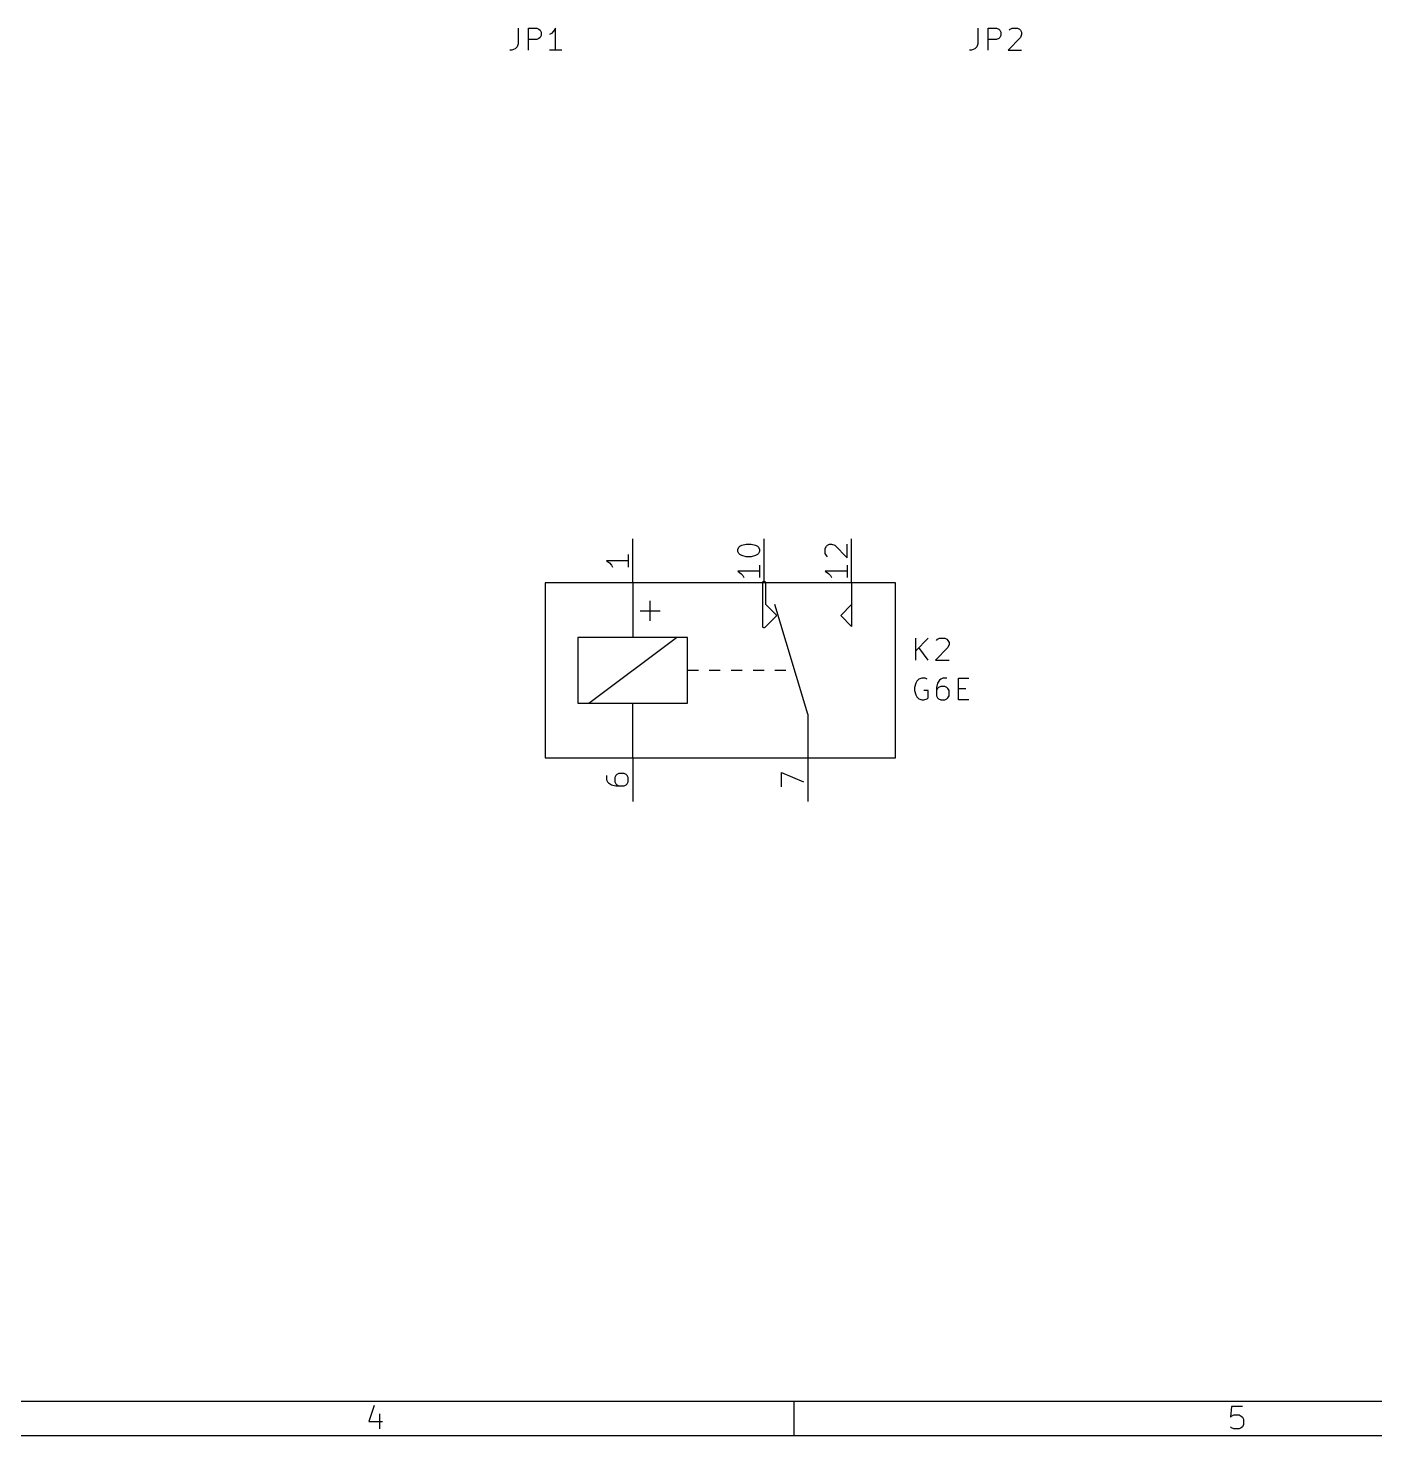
# Model space of a CAD drawing. Extents: x 0.4 to 16.1, y -11.3 to -0.4.
# Drawn here: x 6.519 to 9.595, y -11.299 to -8.083 of the extents above; entities that cross this region are included whole.
import ezdxf

# ---------------------------------------------------------------- set-up
doc = ezdxf.new("R2010")
doc.units = 0
doc.header["$MEASUREMENT"] = 0
for name, color, linetype in [('CYAN2', 4, 'CONTINUOUS'), ('LYELLOW', 51, 'CONTINUOUS'), ('RED2', 1, 'CONTINUOUS'), ('RED3', 11, 'CONTINUOUS')]:
    doc.layers.add(name, color=color, linetype=linetype)

msp = doc.modelspace()

# ---------------------------------------------------------------- linework, layer by layer
at = {"layer": 'CYAN2', "linetype": 'CONTINUOUS'}
for p, q in [((7.6383, -8.0828), (7.6383, -8.1185)), ((7.6621, -8.1328), (7.6621, -8.0828)), ((7.6621, -8.0828), (7.6812, -8.0828)), ((7.6812, -8.0828), (7.686, -8.0852)), ((7.686, -8.0852), (7.6883, -8.0876)), ((7.6883, -8.1042), (7.686, -8.1066)), ((7.6883, -8.0876), (7.6907, -8.0923)), ((7.6907, -8.0995), (7.6883, -8.1042)), ((7.6907, -8.0923), (7.6907, -8.0995)), ((7.7145, -8.0947), (7.7098, -8.0971)), ((7.7193, -8.0899), (7.7145, -8.0947)), ((7.724, -8.0828), (7.7193, -8.0899)), ((7.724, -8.1328), (7.724, -8.0828)), ((8.6883, -8.0828), (8.6883, -8.1185)), ((8.7121, -8.1328), (8.7121, -8.0828)), ((8.7121, -8.0828), (8.7312, -8.0828)), ((8.7312, -8.0828), (8.736, -8.0852)), ((8.736, -8.0852), (8.7383, -8.0876)), ((8.7383, -8.1042), (8.736, -8.1066)), ((8.7383, -8.0876), (8.7407, -8.0923)), ((8.7407, -8.0995), (8.7383, -8.1042)), ((8.7407, -8.0923), (8.7407, -8.0995)), ((8.786, -8.1042), (8.7574, -8.1328)), ((8.7598, -8.0876), (8.7621, -8.0852)), ((8.7621, -8.0852), (8.7669, -8.0828)), ((8.7669, -8.0828), (8.7788, -8.0828)), ((8.7788, -8.0828), (8.7836, -8.0852)), ((8.7836, -8.0852), (8.786, -8.0876)), ((8.786, -8.0876), (8.7883, -8.0923)), ((8.7883, -8.0971), (8.786, -8.1042)), ((8.7883, -8.0923), (8.7883, -8.0971)), ((7.624, -8.1328), (7.6193, -8.1328)), ((7.6312, -8.1304), (7.624, -8.1328)), ((7.636, -8.1257), (7.6312, -8.1304)), ((7.6383, -8.1185), (7.636, -8.1257)), ((7.6812, -8.109), (7.6621, -8.109)), ((7.686, -8.1066), (7.6812, -8.109)), ((7.7383, -8.1328), (7.7098, -8.1328)), ((8.674, -8.1328), (8.6693, -8.1328)), ((8.6812, -8.1304), (8.674, -8.1328)), ((8.686, -8.1257), (8.6812, -8.1304)), ((8.6883, -8.1185), (8.686, -8.1257)), ((8.7312, -8.109), (8.7121, -8.109)), ((8.736, -8.1066), (8.7312, -8.109)), ((8.7574, -8.1328), (8.7883, -8.1328)), ((8.5463, -9.5268), (8.5463, -9.4768)), ((8.5749, -9.4768), (8.5463, -9.5054)), ((8.5939, -9.4816), (8.5963, -9.4792)), ((8.5963, -9.4792), (8.601, -9.4768)), ((8.601, -9.4768), (8.6129, -9.4768)), ((8.6129, -9.4768), (8.6177, -9.4792)), ((8.6177, -9.4792), (8.6201, -9.4816)), ((8.6201, -9.4816), (8.6225, -9.4863)), ((8.6225, -9.4863), (8.6225, -9.4911)), ((8.5749, -9.5268), (8.5534, -9.4982)), ((8.6201, -9.4982), (8.5915, -9.5268)), ((8.6225, -9.4911), (8.6201, -9.4982)), ((8.5915, -9.5268), (8.6225, -9.5268)), ((8.5463, -9.5797), (8.5439, -9.5892)), ((8.5487, -9.5749), (8.5463, -9.5797)), ((8.5534, -9.5702), (8.5487, -9.5749)), ((8.5606, -9.5678), (8.5534, -9.5702)), ((8.5677, -9.5678), (8.5606, -9.5678)), ((8.5725, -9.5702), (8.5677, -9.5678)), ((8.5963, -9.5797), (8.5939, -9.5892)), ((8.601, -9.5726), (8.5963, -9.5797)), ((8.6034, -9.5702), (8.601, -9.5726)), ((8.6082, -9.5678), (8.6034, -9.5702)), ((8.6177, -9.5678), (8.6082, -9.5678)), ((8.6439, -9.6178), (8.6439, -9.5678)), ((8.6439, -9.5678), (8.6677, -9.5678)), ((8.5439, -9.5892), (8.5439, -9.5964)), ((8.5439, -9.5964), (8.5463, -9.6059)), ((8.5463, -9.6059), (8.5487, -9.6107)), ((8.5487, -9.6107), (8.5534, -9.6154)), ((8.5534, -9.6154), (8.5606, -9.6178)), ((8.5749, -9.5964), (8.5653, -9.5964)), ((8.5653, -9.6178), (8.5725, -9.6154)), ((8.5725, -9.6154), (8.5749, -9.613)), ((8.5749, -9.613), (8.5749, -9.5964)), ((8.5939, -9.5892), (8.5939, -9.6083)), ((8.5963, -9.5916), (8.5939, -9.5964)), ((8.5939, -9.6083), (8.5963, -9.613)), ((8.5987, -9.5892), (8.5963, -9.5916)), ((8.5963, -9.613), (8.5987, -9.6154)), ((8.6034, -9.5869), (8.5987, -9.5892)), ((8.5987, -9.6154), (8.6034, -9.6178)), ((8.6129, -9.5869), (8.6034, -9.5869)), ((8.6177, -9.5892), (8.6129, -9.5869)), ((8.6129, -9.6178), (8.6177, -9.6154)), ((8.6201, -9.5916), (8.6177, -9.5892)), ((8.6177, -9.6154), (8.6201, -9.613)), ((8.6225, -9.5964), (8.6201, -9.5916)), ((8.6201, -9.613), (8.6225, -9.6083)), ((8.6225, -9.6083), (8.6225, -9.5964)), ((8.6439, -9.5916), (8.6606, -9.5916)), ((8.5606, -9.6178), (8.5653, -9.6178)), ((8.6034, -9.6178), (8.6129, -9.6178)), ((8.6677, -9.6178), (8.6439, -9.6178))]:
    msp.add_line(p, q, dxfattribs=at)
at = {"layer": 'LYELLOW', "linetype": 'CONTINUOUS'}
for p, q in [((7.7, -9.35), (7.7, -9.75)), ((8.5, -9.35), (7.7, -9.35)), ((8.5, -9.75), (8.5, -9.35)), ((7.7, -9.75), (8.5, -9.75))]:
    msp.add_line(p, q, dxfattribs=at)
at = {"layer": 'RED2', "linetype": 'CONTINUOUS'}
for p, q in [((7.9, -9.35), (7.9, -9.25)), ((8.2, -9.35), (8.2, -9.25)), ((8.4, -9.35), (8.4, -9.25)), ((7.7, -9.35), (7.7, -9.75)), ((8.5, -9.35), (7.7, -9.35)), ((7.9, -9.35), (7.9, -9.475)), ((8.197, -9.35), (8.1971, -9.3494)), ((8.197, -9.45), (8.197, -9.35)), ((8.1971, -9.3494), (8.1975, -9.3483)), ((8.1975, -9.3483), (8.1983, -9.3475)), ((8.1983, -9.3475), (8.1994, -9.3471)), ((8.1994, -9.3471), (8.2006, -9.3471)), ((8.2006, -9.3471), (8.2017, -9.3475)), ((8.2017, -9.3475), (8.2025, -9.3483)), ((8.2025, -9.3483), (8.2029, -9.3494)), ((8.2029, -9.3494), (8.203, -9.35)), ((8.203, -9.35), (8.203, -9.3988)), ((8.4, -9.35), (8.4, -9.45)), ((8.5, -9.75), (8.5, -9.35)), ((7.94, -9.4374), (7.94, -9.3916)), ((7.9171, -9.4145), (7.9629, -9.4145)), ((8.203, -9.3988), (8.2271, -9.4229)), ((8.3, -9.65), (8.225, -9.4)), ((8.2271, -9.4229), (8.2275, -9.4233)), ((8.2275, -9.4233), (8.2279, -9.4244)), ((8.375, -9.425), (8.4, -9.4)), ((8.1971, -9.4506), (8.197, -9.45)), ((8.1975, -9.4517), (8.1971, -9.4506)), ((8.1983, -9.4525), (8.1975, -9.4517)), ((8.1994, -9.4529), (8.1983, -9.4525)), ((8.2006, -9.4529), (8.1994, -9.4529)), ((8.2017, -9.4525), (8.2006, -9.4529)), ((8.2021, -9.4521), (8.2017, -9.4525)), ((8.2271, -9.4271), (8.2021, -9.4521)), ((8.2275, -9.4267), (8.2271, -9.4271)), ((8.2279, -9.4256), (8.2275, -9.4267)), ((8.2279, -9.4244), (8.2279, -9.4256)), ((8.4, -9.45), (8.375, -9.425)), ((7.775, -9.475), (7.775, -9.625)), ((8.025, -9.475), (7.775, -9.475)), ((7.8, -9.625), (8, -9.475)), ((8.025, -9.625), (8.025, -9.475)), ((8.025, -9.55), (8.05, -9.55)), ((8.075, -9.55), (8.1, -9.55)), ((8.125, -9.55), (8.15, -9.55)), ((8.175, -9.55), (8.2, -9.55)), ((8.225, -9.55), (8.25, -9.55)), ((7.775, -9.625), (8.025, -9.625)), ((7.9, -9.75), (7.9, -9.625)), ((8.3, -9.65), (8.3, -9.75)), ((7.7, -9.75), (8.5, -9.75)), ((7.9, -9.75), (7.9, -9.85)), ((8.3, -9.75), (8.3, -9.85)), ((16.0626, -11.2206), (0.4724, -11.2206)), ((8.2677, -11.2206), (8.2677, -11.2993)), ((7.3093, -11.2297), (7.2971, -11.2662)), ((7.3215, -11.2492), (7.3215, -11.2833)), ((9.268, -11.2321), (9.2656, -11.2565)), ((9.2656, -11.2565), (9.268, -11.2541)), ((9.2924, -11.2321), (9.268, -11.2321)), ((9.268, -11.2541), (9.2729, -11.2516)), ((9.2729, -11.2516), (9.2851, -11.2516)), ((9.2851, -11.2516), (9.29, -11.2541)), ((9.29, -11.2541), (9.2924, -11.2565)), ((9.2924, -11.2565), (9.2948, -11.2614)), ((7.2971, -11.2662), (7.3288, -11.2662)), ((9.268, -11.2809), (9.2656, -11.2784)), ((9.2729, -11.2833), (9.268, -11.2809)), ((9.2851, -11.2833), (9.2729, -11.2833)), ((9.29, -11.2809), (9.2851, -11.2833)), ((9.2924, -11.2784), (9.29, -11.2809)), ((9.2948, -11.2736), (9.2924, -11.2784)), ((9.2948, -11.2614), (9.2948, -11.2736)), ((16.1413, -11.2993), (0.3937, -11.2993))]:
    msp.add_line(p, q, dxfattribs=at)
at = {"layer": 'RED3', "linetype": 'CONTINUOUS'}
for p, q in [((8.1494, -9.2643), (8.1589, -9.2619)), ((8.1589, -9.2619), (8.1708, -9.2619)), ((8.1708, -9.2619), (8.1804, -9.2643)), ((8.3446, -9.2643), (8.3494, -9.2619)), ((8.3494, -9.2619), (8.3542, -9.2619)), ((8.3542, -9.2619), (8.3613, -9.2643)), ((8.3899, -9.2929), (8.3899, -9.2619)), ((7.8899, -9.2857), (7.8899, -9.3143)), ((8.1399, -9.2738), (8.1423, -9.269)), ((8.1399, -9.2786), (8.1399, -9.2738)), ((8.1423, -9.2833), (8.1399, -9.2786)), ((8.1423, -9.269), (8.1446, -9.2667)), ((8.1446, -9.2857), (8.1423, -9.2833)), ((8.1446, -9.2667), (8.1494, -9.2643)), ((8.1494, -9.2881), (8.1446, -9.2857)), ((8.1589, -9.2905), (8.1494, -9.2881)), ((8.1708, -9.2905), (8.1589, -9.2905)), ((8.1804, -9.2881), (8.1708, -9.2905)), ((8.1804, -9.2643), (8.1851, -9.2667)), ((8.1851, -9.2857), (8.1804, -9.2881)), ((8.1851, -9.2667), (8.1875, -9.269)), ((8.1875, -9.2833), (8.1851, -9.2857)), ((8.1875, -9.269), (8.1899, -9.2738)), ((8.1899, -9.2786), (8.1875, -9.2833)), ((8.1899, -9.2738), (8.1899, -9.2786)), ((8.3399, -9.2714), (8.3423, -9.2667)), ((8.3399, -9.2833), (8.3399, -9.2714)), ((8.3423, -9.2881), (8.3399, -9.2833)), ((8.3423, -9.2667), (8.3446, -9.2643)), ((8.3446, -9.2905), (8.3423, -9.2881)), ((8.3613, -9.2643), (8.3899, -9.2929)), ((7.8899, -9.3), (7.8399, -9.3)), ((7.8399, -9.3), (7.847, -9.3048)), ((7.847, -9.3048), (7.8518, -9.3095)), ((7.8518, -9.3095), (7.8542, -9.3143)), ((8.1899, -9.3238), (8.1399, -9.3238)), ((8.1399, -9.3238), (8.147, -9.3286)), ((8.1899, -9.3095), (8.1899, -9.3381)), ((8.3899, -9.3238), (8.3399, -9.3238)), ((8.3399, -9.3238), (8.347, -9.3286)), ((8.3899, -9.3095), (8.3899, -9.3381)), ((8.147, -9.3286), (8.1518, -9.3333)), ((8.1518, -9.3333), (8.1542, -9.3381)), ((8.347, -9.3286), (8.3518, -9.3333)), ((8.3518, -9.3333), (8.3542, -9.3381)), ((7.8399, -9.7905), (7.8399, -9.8)), ((7.8399, -9.8), (7.8423, -9.8048)), ((7.8423, -9.8048), (7.8446, -9.8071)), ((7.8446, -9.8071), (7.8518, -9.8119)), ((7.8613, -9.7905), (7.8589, -9.7952)), ((7.8589, -9.7952), (7.8589, -9.8048)), ((7.8589, -9.8048), (7.8613, -9.8095)), ((7.8637, -9.7881), (7.8613, -9.7905)), ((7.8613, -9.8095), (7.8637, -9.8119)), ((7.8684, -9.7857), (7.8637, -9.7881)), ((7.8804, -9.7857), (7.8684, -9.7857)), ((7.8851, -9.7881), (7.8804, -9.7857)), ((7.8875, -9.7905), (7.8851, -9.7881)), ((7.8851, -9.8119), (7.8875, -9.8095)), ((7.8899, -9.7952), (7.8875, -9.7905)), ((7.8875, -9.8095), (7.8899, -9.8048)), ((7.8899, -9.8048), (7.8899, -9.7952)), ((8.2399, -9.8167), (8.2399, -9.7833)), ((8.2399, -9.7833), (8.2899, -9.8048)), ((7.8518, -9.8119), (7.8613, -9.8143)), ((7.8613, -9.8143), (7.8804, -9.8143)), ((7.8637, -9.8119), (7.8684, -9.8143)), ((7.8804, -9.8143), (7.8851, -9.8119))]:
    msp.add_line(p, q, dxfattribs=at)

doc.saveas('drawing.dxf')
